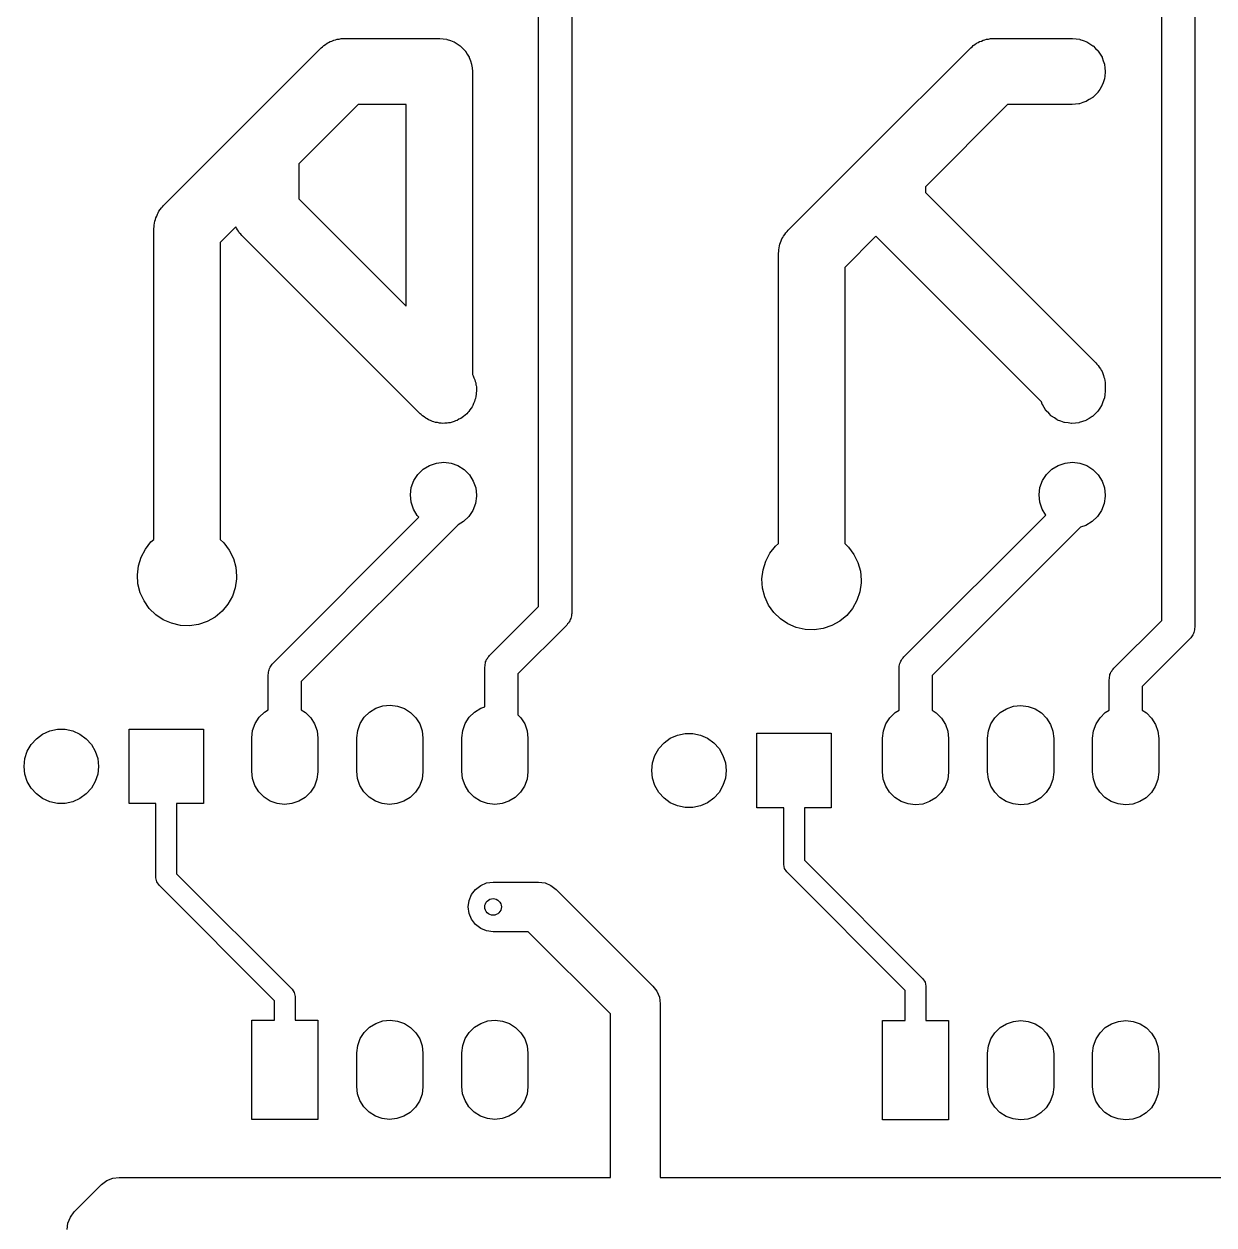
# Model space of a CAD drawing. Extents: x 10 to 287, y -200 to -10.
# Drawn here: x 81.66 to 110.43, y -91.99 to -62.95 of the extents above; entities that cross this region are included whole.
import ezdxf

# ---------------------------------------------------------------- set-up
doc = ezdxf.new("R2010")
doc.units = 0
doc.layers.add('BLACK', color=7, linetype='CONTINUOUS')

msp = doc.modelspace()

# ---------------------------------------------------------------- linework, layer by layer
at = {"layer": 'BLACK', "linetype": 'CONTINUOUS'}
for p, q in [((109.964, -54.0389), (109.964, -77.5361)), ((94.9, -54.33), (94.9, -77.2)), ((94.1, -77.0343), (94.1, -57.9249)), ((109.164, -77.3704), (109.164, -57.9296)), ((89.1895, -63.3282), (89.2278, -63.3149)), ((89.2278, -63.3149), (89.2764, -63.3094)), ((89.2764, -63.3094), (89.3242, -63.2991)), ((89.3242, -63.2991), (89.3647, -63.2995)), ((89.3647, -63.2995), (89.405, -63.295)), ((89.405, -63.295), (91.7, -63.295)), ((91.7, -63.295), (91.7054, -63.295)), ((91.7054, -63.295), (91.7056, -63.295)), ((91.7056, -63.295), (91.7058, -63.295)), ((91.7058, -63.295), (91.7112, -63.2951)), ((91.7112, -63.2951), (91.7969, -63.3059)), ((91.7969, -63.3059), (91.8827, -63.3161)), ((91.8827, -63.3161), (91.8853, -63.3171)), ((91.8853, -63.3171), (91.8881, -63.3174)), ((91.8881, -63.3174), (91.9693, -63.347)), ((104.889, -63.3282), (104.928, -63.3149)), ((104.928, -63.3149), (104.976, -63.3094)), ((104.976, -63.3094), (105.024, -63.2991)), ((105.024, -63.2991), (105.065, -63.2995)), ((105.065, -63.2995), (105.105, -63.295)), ((105.105, -63.295), (107, -63.295)), ((107, -63.295), (107.005, -63.295)), ((107.005, -63.295), (107.006, -63.295)), ((107.006, -63.295), (107.006, -63.295)), ((107.006, -63.295), (107.011, -63.2951)), ((107.011, -63.2951), (107.097, -63.3059)), ((107.097, -63.3059), (107.183, -63.3161)), ((107.183, -63.3161), (107.185, -63.3171)), ((107.185, -63.3171), (107.188, -63.3174)), ((107.188, -63.3174), (107.269, -63.347)), ((86.9344, -65.4342), (88.8393, -63.5293)), ((88.8393, -63.5293), (88.8473, -63.5215)), ((88.8473, -63.5215), (88.8793, -63.4966)), ((88.8793, -63.4966), (88.9081, -63.468)), ((88.9081, -63.468), (88.9496, -63.4421)), ((88.9496, -63.4421), (88.9882, -63.4122)), ((88.9882, -63.4122), (89.0249, -63.395)), ((89.0249, -63.395), (89.0593, -63.3735)), ((89.0593, -63.3735), (89.1055, -63.3575)), ((89.1055, -63.3575), (89.1498, -63.3368)), ((89.1498, -63.3368), (89.1895, -63.3282)), ((91.9693, -63.347), (92.0507, -63.376)), ((92.0507, -63.376), (92.0531, -63.3775)), ((92.0531, -63.3775), (92.0557, -63.3784)), ((92.0557, -63.3784), (92.1283, -63.4252)), ((92.1283, -63.4252), (92.2013, -63.4715)), ((92.2013, -63.4715), (92.2033, -63.4735)), ((92.2033, -63.4735), (92.2056, -63.475)), ((92.2056, -63.475), (92.2661, -63.5368)), ((92.2661, -63.5368), (92.327, -63.5981)), ((92.327, -63.5981), (92.3284, -63.6005)), ((92.3284, -63.6005), (92.3304, -63.6025)), ((92.3304, -63.6025), (92.3757, -63.6761)), ((102.084, -65.9842), (104.539, -63.5293)), ((104.539, -63.5293), (104.547, -63.5215)), ((104.547, -63.5215), (104.579, -63.4966)), ((104.579, -63.4966), (104.608, -63.468)), ((104.608, -63.468), (104.65, -63.4421)), ((104.65, -63.4421), (104.688, -63.4122)), ((104.688, -63.4122), (104.725, -63.395)), ((104.725, -63.395), (104.759, -63.3735)), ((104.759, -63.3735), (104.806, -63.3575)), ((104.806, -63.3575), (104.85, -63.3368)), ((104.85, -63.3368), (104.889, -63.3282)), ((107.269, -63.347), (107.351, -63.376)), ((107.351, -63.376), (107.353, -63.3775)), ((107.353, -63.3775), (107.356, -63.3784)), ((107.356, -63.3784), (107.428, -63.4252)), ((107.428, -63.4252), (107.501, -63.4715)), ((107.501, -63.4715), (107.503, -63.4735)), ((107.503, -63.4735), (107.506, -63.475)), ((107.506, -63.475), (107.566, -63.5368)), ((107.566, -63.5368), (107.627, -63.5981)), ((107.627, -63.5981), (107.628, -63.6005)), ((107.628, -63.6005), (107.63, -63.6025)), ((107.63, -63.6025), (107.676, -63.6761)), ((92.3757, -63.6761), (92.4215, -63.7493)), ((92.4215, -63.7493), (92.4224, -63.752)), ((92.4224, -63.752), (92.4239, -63.7544)), ((92.4239, -63.7544), (92.4517, -63.8362)), ((92.4517, -63.8362), (92.4801, -63.9178)), ((107.676, -63.6761), (107.721, -63.7493)), ((107.721, -63.7493), (107.722, -63.752)), ((107.722, -63.752), (107.724, -63.7544)), ((107.724, -63.7544), (107.752, -63.8362)), ((107.752, -63.8362), (107.78, -63.9178)), ((92.4801, -63.9178), (92.4804, -63.9205)), ((92.4804, -63.9205), (92.4813, -63.9232)), ((92.4813, -63.9232), (92.4904, -64.0092)), ((92.4904, -64.0092), (92.5, -64.095)), ((92.5, -64.095), (92.5, -71.425)), ((107.78, -63.9178), (107.78, -63.9205)), ((107.78, -63.9205), (107.781, -63.9232)), ((107.781, -63.9232), (107.79, -64.0092)), ((107.8, -64.1173), (107.788, -64.1974)), ((107.79, -64.0092), (107.8, -64.095)), ((107.8, -64.095), (107.8, -64.1001)), ((107.8, -64.1001), (107.8, -64.1006)), ((107.8, -64.1006), (107.8, -64.1011)), ((107.8, -64.1011), (107.8, -64.1173)), ((107.712, -64.4607), (107.667, -64.528)), ((107.715, -64.4528), (107.712, -64.4607)), ((107.719, -64.4457), (107.715, -64.4528)), ((107.746, -64.3695), (107.719, -64.4457)), ((107.775, -64.294), (107.746, -64.3695)), ((107.776, -64.2856), (107.775, -64.294)), ((107.779, -64.2777), (107.776, -64.2856)), ((107.788, -64.1974), (107.779, -64.2777)), ((107.484, -64.7322), (107.414, -64.7736)), ((107.49, -64.7264), (107.484, -64.7322)), ((107.497, -64.722), (107.49, -64.7264)), ((107.554, -64.665), (107.497, -64.722)), ((107.613, -64.6092), (107.554, -64.665)), ((107.617, -64.6022), (107.613, -64.6092)), ((107.623, -64.5963), (107.617, -64.6022)), ((107.667, -64.528), (107.623, -64.5963)), ((89.7364, -64.895), (88.3, -66.3314)), ((90.9, -64.895), (89.7364, -64.895)), ((90.9, -69.7736), (90.9, -64.895)), ((105.436, -64.895), (103.45, -66.8814)), ((107, -64.895), (105.436, -64.895)), ((107.08, -64.886), (107, -64.895)), ((107.161, -64.8787), (107.08, -64.886)), ((107.169, -64.8761), (107.161, -64.8787)), ((107.177, -64.8751), (107.169, -64.8761)), ((107.254, -64.8485), (107.177, -64.8751)), ((107.33, -64.8235), (107.254, -64.8485)), ((107.338, -64.8192), (107.33, -64.8235)), ((107.346, -64.8165), (107.338, -64.8192)), ((107.414, -64.7736), (107.346, -64.8165)), ((85.0343, -67.3343), (86.9343, -65.4343)), ((86.9343, -65.4343), (86.9344, -65.4342)), ((100.134, -67.9343), (102.084, -65.9843)), ((102.084, -65.9843), (102.084, -65.9842)), ((88.3, -66.3314), (88.3, -67.1736)), ((103.45, -66.8814), (103.45, -67.0186)), ((103.45, -67.0186), (107.566, -71.1343)), ((84.98, -67.3944), (85.009, -67.366)), ((85.009, -67.366), (85.0343, -67.3343)), ((88.3, -67.1736), (90.9, -69.7736)), ((84.8224, -67.7119), (84.8363, -67.6738)), ((84.8363, -67.6738), (84.8454, -67.6343)), ((84.8454, -67.6343), (84.8667, -67.5902)), ((84.8667, -67.5902), (84.8834, -67.5443)), ((84.8834, -67.5443), (84.9054, -67.5102)), ((84.9054, -67.5102), (84.923, -67.4737)), ((84.923, -67.4737), (84.9536, -67.4355)), ((84.9536, -67.4355), (84.98, -67.3944)), ((84.8, -67.9), (84.8001, -67.8888)), ((84.8, -75.4122), (84.8, -67.9)), ((84.8001, -67.8888), (84.8052, -67.8486)), ((84.8052, -67.8486), (84.8053, -67.808)), ((84.8053, -67.808), (84.8163, -67.7604)), ((84.8163, -67.7604), (84.8224, -67.7119)), ((86.7794, -67.852), (86.4, -68.2314)), ((86.8, -67.8851), (86.7794, -67.852)), ((86.8172, -67.9218), (86.8, -67.8851)), ((86.8471, -67.9604), (86.8172, -67.9218)), ((86.873, -68.0019), (86.8471, -67.9604)), ((100.08, -67.9944), (100.109, -67.966)), ((100.109, -67.966), (100.134, -67.9343)), ((86.4, -68.2314), (86.4, -75.4122)), ((86.9016, -68.0307), (86.873, -68.0019)), ((86.9265, -68.0627), (86.9016, -68.0307)), ((86.9343, -68.0707), (86.9265, -68.0627)), ((91.1921, -72.3285), (86.9343, -68.0707)), ((99.9363, -68.2738), (99.9454, -68.2343)), ((99.9454, -68.2343), (99.9667, -68.1902)), ((99.9667, -68.1902), (99.9834, -68.1443)), ((99.9834, -68.1443), (100.005, -68.1102)), ((100.005, -68.1102), (100.023, -68.0737)), ((100.023, -68.0737), (100.054, -68.0355)), ((100.054, -68.0355), (100.08, -67.9944)), ((102.25, -68.0814), (101.5, -68.8314)), ((106.256, -72.0875), (102.25, -68.0814)), ((99.9, -68.5), (99.9001, -68.4888)), ((99.9, -75.5122), (99.9, -68.5)), ((99.9001, -68.4888), (99.9052, -68.4486)), ((99.9052, -68.4486), (99.9053, -68.4081)), ((99.9053, -68.4081), (99.9163, -68.3604)), ((99.9163, -68.3604), (99.9224, -68.3119)), ((99.9224, -68.3119), (99.9363, -68.2738)), ((101.5, -68.8314), (101.5, -75.5122)), ((107.566, -71.1343), (107.574, -71.1423)), ((107.574, -71.1423), (107.598, -71.1743)), ((92.5, -71.425), (92.5215, -71.4593)), ((107.598, -71.1743), (107.627, -71.2031)), ((107.627, -71.2031), (107.653, -71.2446)), ((107.653, -71.2446), (107.683, -71.2832)), ((107.683, -71.2832), (107.7, -71.3199)), ((107.7, -71.3199), (107.721, -71.3543)), ((107.721, -71.3543), (107.738, -71.4005)), ((107.738, -71.4005), (107.758, -71.4448)), ((107.758, -71.4448), (107.767, -71.4845)), ((92.5215, -71.4593), (92.5375, -71.5055)), ((92.5375, -71.5055), (92.5582, -71.5498)), ((92.5582, -71.5498), (92.5668, -71.5895)), ((92.5668, -71.5895), (92.5801, -71.6278)), ((92.5801, -71.6278), (92.5856, -71.6764)), ((92.5856, -71.6764), (92.5883, -71.6888)), ((92.5883, -71.6888), (92.5959, -71.7242)), ((92.5959, -71.7242), (92.5955, -71.7647)), ((107.767, -71.4845), (107.78, -71.5228)), ((107.78, -71.5228), (107.786, -71.5714)), ((107.786, -71.5714), (107.796, -71.6192)), ((107.796, -71.6192), (107.795, -71.6597)), ((107.795, -71.6597), (107.8, -71.7)), ((107.8, -71.7), (107.8, -71.805)), ((92.5749, -72.004), (92.5615, -72.0393)), ((92.5821, -71.9528), (92.5749, -72.004)), ((92.594, -71.9025), (92.5821, -71.9528)), ((92.5944, -71.8647), (92.594, -71.9025)), ((92.5997, -71.8273), (92.5944, -71.8647)), ((92.5955, -71.7647), (92.6, -71.805)), ((92.6, -71.805), (92.5997, -71.8273)), ((107.775, -72.004), (107.745, -72.0821)), ((107.776, -71.9984), (107.775, -72.004)), ((107.778, -71.9931), (107.776, -71.9984)), ((107.788, -71.9102), (107.778, -71.9931)), ((107.8, -71.8273), (107.788, -71.9102)), ((107.8, -71.805), (107.8, -71.8162)), ((107.8, -71.8162), (107.8, -71.8169)), ((107.8, -71.8169), (107.8, -71.8273)), ((92.4128, -72.3192), (92.3855, -72.3453)), ((92.4414, -72.2762), (92.4128, -72.3192)), ((92.474, -72.236), (92.4414, -72.2762)), ((92.4906, -72.2021), (92.474, -72.236)), ((92.5115, -72.1707), (92.4906, -72.2021)), ((92.5299, -72.1224), (92.5115, -72.1707)), ((92.5527, -72.076), (92.5299, -72.1224)), ((92.5615, -72.0393), (92.5527, -72.076)), ((106.274, -72.1406), (106.256, -72.0875)), ((106.277, -72.1454), (106.274, -72.1406)), ((106.279, -72.1507), (106.277, -72.1454)), ((106.323, -72.2216), (106.279, -72.1507)), ((106.366, -72.2931), (106.323, -72.2216)), ((106.37, -72.2972), (106.366, -72.2931)), ((106.373, -72.3019), (106.37, -72.2972)), ((106.432, -72.3612), (106.373, -72.3019)), ((107.613, -72.3192), (107.552, -72.3769)), ((107.616, -72.3146), (107.613, -72.3192)), ((107.62, -72.3106), (107.616, -72.3146)), ((107.665, -72.2403), (107.62, -72.3106)), ((107.712, -72.1707), (107.665, -72.2403)), ((107.714, -72.1654), (107.712, -72.1707)), ((107.717, -72.1607), (107.714, -72.1654)), ((107.745, -72.0821), (107.717, -72.1607)), ((91.2343, -72.3707), (91.1921, -72.3285)), ((91.2638, -72.3942), (91.2343, -72.3707)), ((91.2901, -72.4214), (91.2638, -72.3942)), ((91.3333, -72.4497), (91.2901, -72.4214)), ((91.3737, -72.482), (91.3333, -72.4497)), ((91.4077, -72.4984), (91.3737, -72.482)), ((91.4393, -72.5191), (91.4077, -72.4984)), ((91.4877, -72.5371), (91.4393, -72.5191)), ((91.5343, -72.5596), (91.4877, -72.5371)), ((91.5711, -72.5681), (91.5343, -72.5596)), ((91.6065, -72.5812), (91.5711, -72.5681)), ((91.6577, -72.5881), (91.6065, -72.5812)), ((91.7081, -72.5997), (91.6577, -72.5881)), ((91.7458, -72.5998), (91.7081, -72.5997)), ((91.7832, -72.6048), (91.7458, -72.5998)), ((91.8347, -72.6001), (91.7832, -72.6048)), ((91.8864, -72.6003), (91.8347, -72.6001)), ((91.9232, -72.5921), (91.8864, -72.6003)), ((91.9609, -72.5887), (91.9232, -72.5921)), ((92.01, -72.5727), (91.9609, -72.5887)), ((92.0605, -72.5614), (92.01, -72.5727)), ((92.0946, -72.5452), (92.0605, -72.5614)), ((92.1305, -72.5335), (92.0946, -72.5452)), ((92.1749, -72.5071), (92.1305, -72.5335)), ((92.2216, -72.4849), (92.1749, -72.5071)), ((92.2512, -72.4616), (92.2216, -72.4849)), ((92.2837, -72.4422), (92.2512, -72.4616)), ((92.3211, -72.4066), (92.2837, -72.4422)), ((92.3617, -72.3746), (92.3211, -72.4066)), ((92.3855, -72.3453), (92.3617, -72.3746)), ((106.49, -72.4214), (106.432, -72.3612)), ((106.495, -72.4245), (106.49, -72.4214)), ((106.499, -72.4285), (106.495, -72.4245)), ((106.569, -72.4733), (106.499, -72.4285)), ((106.639, -72.5191), (106.569, -72.4733)), ((106.645, -72.521), (106.639, -72.5191)), ((106.649, -72.524), (106.645, -72.521)), ((106.728, -72.5521), (106.649, -72.524)), ((106.806, -72.5812), (106.728, -72.5521)), ((106.812, -72.582), (106.806, -72.5812)), ((106.817, -72.5839), (106.812, -72.582)), ((106.9, -72.5938), (106.817, -72.5839)), ((106.983, -72.6048), (106.9, -72.5938)), ((106.989, -72.6043), (106.983, -72.6048)), ((106.994, -72.605), (106.989, -72.6043)), ((107.078, -72.5962), (106.994, -72.605)), ((107.161, -72.5887), (107.078, -72.5962)), ((107.166, -72.5869), (107.161, -72.5887)), ((107.172, -72.5863), (107.166, -72.5869)), ((107.251, -72.5594), (107.172, -72.5863)), ((107.33, -72.5335), (107.251, -72.5594)), ((107.335, -72.5307), (107.33, -72.5335)), ((107.341, -72.5289), (107.335, -72.5307)), ((107.412, -72.485), (107.341, -72.5289)), ((107.484, -72.4422), (107.412, -72.485)), ((107.488, -72.4384), (107.484, -72.4422)), ((107.493, -72.4354), (107.488, -72.4384)), ((107.552, -72.3769), (107.493, -72.4354)), ((91.18, -73.8394), (91.3075, -73.7146)), ((91.3075, -73.7146), (91.4594, -73.6211)), ((91.4594, -73.6211), (91.6282, -73.5637)), ((91.6282, -73.5637), (91.8056, -73.545)), ((91.8056, -73.545), (91.9827, -73.5661)), ((91.9827, -73.5661), (92.1507, -73.626)), ((92.1507, -73.626), (92.3013, -73.7215)), ((92.3013, -73.7215), (92.427, -73.8481)), ((106.38, -73.8394), (106.507, -73.7146)), ((106.507, -73.7146), (106.659, -73.6211)), ((106.659, -73.6211), (106.828, -73.5637)), ((106.828, -73.5637), (107.006, -73.545)), ((107.006, -73.545), (107.183, -73.5661)), ((107.183, -73.5661), (107.351, -73.626)), ((107.351, -73.626), (107.501, -73.7215)), ((107.501, -73.7215), (107.627, -73.8481)), ((91.0224, -74.1569), (91.0834, -73.9893)), ((91.0834, -73.9893), (91.18, -73.8394)), ((92.427, -73.8481), (92.5215, -73.9993)), ((92.5215, -73.9993), (92.5801, -74.1678)), ((106.222, -74.1569), (106.283, -73.9893)), ((106.283, -73.9893), (106.38, -73.8394)), ((107.627, -73.8481), (107.721, -73.9993)), ((107.721, -73.9993), (107.78, -74.1678)), ((91.0001, -74.3338), (91.0224, -74.1569)), ((91.0175, -74.5113), (91.0001, -74.3338)), ((92.5801, -74.1678), (92.6, -74.345)), ((92.6, -74.345), (92.5997, -74.3673)), ((106.2, -74.3338), (106.222, -74.1569)), ((106.217, -74.5113), (106.2, -74.3338)), ((107.78, -74.1678), (107.8, -74.345)), ((107.8, -74.345), (107.8, -74.3673)), ((91.0738, -74.6806), (91.0175, -74.5113)), ((92.5749, -74.544), (92.5115, -74.7107)), ((92.5997, -74.3673), (92.5749, -74.544)), ((106.274, -74.6806), (106.217, -74.5113)), ((107.775, -74.544), (107.712, -74.7107)), ((107.8, -74.3673), (107.775, -74.544)), ((87.681, -78.4033), (91.2079, -74.8764)), ((91.1662, -74.8331), (91.0738, -74.6806)), ((91.2079, -74.8764), (91.1662, -74.8331)), ((92.4128, -74.8592), (92.2837, -74.9822)), ((92.5115, -74.7107), (92.4128, -74.8592)), ((102.931, -78.2533), (106.361, -74.8238)), ((106.361, -74.8238), (106.274, -74.6806)), ((107.613, -74.8592), (107.484, -74.9822)), ((107.712, -74.7107), (107.613, -74.8592)), ((92.1593, -75.0563), (88.3639, -78.8518)), ((92.2837, -74.9822), (92.1593, -75.0563)), ((107.2, -75.1161), (103.614, -78.7018)), ((107.33, -75.0735), (107.2, -75.1161)), ((107.484, -74.9822), (107.33, -75.0735)), ((84.5936, -75.6464), (84.7296, -75.474)), ((84.7296, -75.474), (84.8, -75.4122)), ((86.4, -75.4122), (86.4918, -75.497)), ((86.4918, -75.497), (86.6232, -75.673)), ((99.8296, -75.574), (99.9, -75.5122)), ((101.5, -75.5122), (101.592, -75.597)), ((84.4913, -75.8408), (84.5936, -75.6464)), ((86.6232, -75.673), (86.7203, -75.87)), ((99.5913, -75.9408), (99.6936, -75.7464)), ((99.6936, -75.7464), (99.8296, -75.574)), ((101.592, -75.597), (101.723, -75.773)), ((101.723, -75.773), (101.82, -75.97)), ((84.4004, -76.2686), (84.4262, -76.0505)), ((84.4262, -76.0505), (84.4913, -75.8408)), ((86.7203, -75.87), (86.7799, -76.0813)), ((86.7799, -76.0813), (86.8, -76.3)), ((99.5262, -76.1505), (99.5913, -75.9408)), ((101.82, -75.97), (101.88, -76.1813)), ((84.4148, -76.4877), (84.4004, -76.2686)), ((86.7984, -76.3628), (86.7668, -76.5801)), ((86.8, -76.3), (86.7984, -76.3628)), ((99.5004, -76.3686), (99.5262, -76.1505)), ((99.5148, -76.5877), (99.5004, -76.3686)), ((101.88, -76.1813), (101.9, -76.4)), ((84.4688, -76.7006), (84.4148, -76.4877)), ((86.7668, -76.5801), (86.6963, -76.7881)), ((99.5688, -76.8006), (99.5148, -76.5877)), ((101.867, -76.6801), (101.796, -76.8881)), ((101.898, -76.4628), (101.867, -76.6801)), ((101.9, -76.4), (101.898, -76.4628)), ((84.5608, -76.9), (84.4688, -76.7006)), ((84.6875, -77.0793), (84.5608, -76.9)), ((86.6963, -76.7881), (86.589, -76.9797)), ((99.6608, -77), (99.5688, -76.8006)), ((101.796, -76.8881), (101.689, -77.0797)), ((84.8448, -77.2326), (84.6875, -77.0793)), ((85.0274, -77.3546), (84.8448, -77.2326)), ((86.4485, -77.1485), (86.2797, -77.289)), ((86.589, -76.9797), (86.4485, -77.1485)), ((92.9172, -78.2172), (94.1, -77.0343)), ((94.9, -77.2), (94.8951, -77.2311)), ((94.8951, -77.2311), (94.8951, -77.2626)), ((99.7875, -77.1793), (99.6608, -77)), ((99.9448, -77.3326), (99.7875, -77.1793)), ((101.549, -77.2485), (101.38, -77.389)), ((101.689, -77.0797), (101.549, -77.2485)), ((85.2292, -77.4413), (85.0274, -77.3546)), ((85.4434, -77.4897), (85.2292, -77.4413)), ((85.6628, -77.4984), (85.4434, -77.4897)), ((85.8801, -77.4668), (85.6628, -77.4984)), ((86.0881, -77.3963), (85.8801, -77.4668)), ((86.2797, -77.289), (86.0881, -77.3963)), ((94.7828, -77.4828), (93.6, -78.6657)), ((94.8013, -77.4574), (94.7828, -77.4828)), ((94.8236, -77.4351), (94.8013, -77.4574)), ((94.8379, -77.4071), (94.8236, -77.4351)), ((94.8564, -77.3816), (94.8379, -77.4071)), ((94.8661, -77.3517), (94.8564, -77.3816)), ((94.8804, -77.3236), (94.8661, -77.3517)), ((94.8853, -77.2925), (94.8804, -77.3236)), ((94.8951, -77.2626), (94.8853, -77.2925)), ((100.127, -77.4546), (99.9448, -77.3326)), ((100.329, -77.5413), (100.127, -77.4546)), ((100.543, -77.5897), (100.329, -77.5413)), ((101.188, -77.4963), (100.98, -77.5668)), ((101.38, -77.389), (101.188, -77.4963)), ((108.011, -78.5233), (109.164, -77.3704)), ((109.964, -77.5361), (109.959, -77.5672)), ((100.763, -77.5984), (100.543, -77.5897)), ((100.98, -77.5668), (100.763, -77.5984)), ((109.847, -77.819), (108.694, -78.9718)), ((109.865, -77.7935), (109.847, -77.819)), ((109.887, -77.7712), (109.865, -77.7935)), ((109.902, -77.7432), (109.887, -77.7712)), ((109.92, -77.7177), (109.902, -77.7432)), ((109.93, -77.6878), (109.92, -77.7177)), ((109.944, -77.6597), (109.93, -77.6878)), ((109.949, -77.6286), (109.944, -77.6597)), ((109.959, -77.5987), (109.949, -77.6286)), ((109.959, -77.5672), (109.959, -77.5987)), ((87.6625, -78.4288), (87.681, -78.4033)), ((92.8049, -78.4374), (92.8147, -78.4075)), ((92.8147, -78.4075), (92.8196, -78.3764)), ((92.8196, -78.3764), (92.8339, -78.3483)), ((92.8339, -78.3483), (92.8436, -78.3184)), ((92.8436, -78.3184), (92.8621, -78.2929)), ((92.8621, -78.2929), (92.8764, -78.2649)), ((92.8764, -78.2649), (92.8987, -78.2426)), ((92.8987, -78.2426), (92.9172, -78.2172)), ((102.829, -78.4436), (102.833, -78.4125)), ((102.833, -78.4125), (102.848, -78.3845)), ((102.848, -78.3845), (102.857, -78.3545)), ((102.857, -78.3545), (102.876, -78.3291)), ((102.876, -78.3291), (102.89, -78.301)), ((102.89, -78.301), (102.913, -78.2788)), ((102.913, -78.2788), (102.931, -78.2533)), ((87.5639, -78.6861), (87.5688, -78.655)), ((87.5639, -79.5325), (87.5639, -78.6861)), ((87.5688, -78.6236), (87.5785, -78.5936)), ((87.5688, -78.655), (87.5688, -78.6236)), ((87.5785, -78.5936), (87.5834, -78.5625)), ((87.5834, -78.5625), (87.5977, -78.5345)), ((87.5977, -78.5345), (87.6075, -78.5045)), ((87.6075, -78.5045), (87.626, -78.4791)), ((87.626, -78.4791), (87.6403, -78.451)), ((87.6403, -78.451), (87.6625, -78.4288)), ((92.8, -78.5), (92.8049, -78.4689)), ((92.8, -79.463), (92.8, -78.5)), ((92.8049, -78.4689), (92.8049, -78.4374)), ((93.6, -78.6657), (93.6, -79.6516)), ((102.814, -78.5361), (102.819, -78.505)), ((102.814, -79.5425), (102.814, -78.5361)), ((102.819, -78.4736), (102.829, -78.4436)), ((102.819, -78.505), (102.819, -78.4736)), ((103.614, -78.7018), (103.614, -79.5421)), ((107.899, -78.7436), (107.909, -78.7136)), ((107.909, -78.7136), (107.913, -78.6825)), ((107.913, -78.6825), (107.928, -78.6545)), ((107.928, -78.6545), (107.937, -78.6245)), ((107.937, -78.6245), (107.956, -78.5991)), ((107.956, -78.5991), (107.97, -78.571)), ((107.97, -78.571), (107.993, -78.5488)), ((107.993, -78.5488), (108.011, -78.5233)), ((88.3639, -78.8518), (88.3639, -79.5321)), ((107.894, -78.8061), (107.899, -78.775)), ((107.894, -79.5425), (107.894, -78.8061)), ((107.899, -78.775), (107.899, -78.7436)), ((108.694, -78.9718), (108.694, -79.5421)), ((87.4713, -79.5894), (87.5639, -79.5325)), ((88.3639, -79.5321), (88.4651, -79.5963)), ((90.0113, -79.5894), (90.1632, -79.4959)), ((90.1632, -79.4959), (90.3321, -79.4385)), ((90.3321, -79.4385), (90.5095, -79.4198)), ((90.5095, -79.4198), (90.6865, -79.4409)), ((90.6865, -79.4409), (90.8546, -79.5008)), ((90.8546, -79.5008), (91.0051, -79.5963)), ((92.5513, -79.5894), (92.7032, -79.4959)), ((92.7032, -79.4959), (92.8, -79.463)), ((102.721, -79.5994), (102.814, -79.5425)), ((103.614, -79.5421), (103.715, -79.6063)), ((105.261, -79.5994), (105.413, -79.5059)), ((105.413, -79.5059), (105.582, -79.4485)), ((105.582, -79.4485), (105.759, -79.4298)), ((105.759, -79.4298), (105.937, -79.4509)), ((105.937, -79.4509), (106.105, -79.5108)), ((106.105, -79.5108), (106.255, -79.6063)), ((107.801, -79.5994), (107.894, -79.5425)), ((108.694, -79.5421), (108.795, -79.6063)), ((87.1863, -80.0317), (87.2473, -79.8641)), ((87.2473, -79.8641), (87.3439, -79.7142)), ((87.3439, -79.7142), (87.4713, -79.5894)), ((88.4651, -79.5963), (88.5908, -79.7229)), ((88.5908, -79.7229), (88.6853, -79.8741)), ((88.6853, -79.8741), (88.744, -80.0426)), ((89.7263, -80.0317), (89.7873, -79.8641)), ((89.7873, -79.8641), (89.8839, -79.7142)), ((89.8839, -79.7142), (90.0113, -79.5894)), ((91.0051, -79.5963), (91.1308, -79.7229)), ((91.1308, -79.7229), (91.2253, -79.8741)), ((91.2253, -79.8741), (91.284, -80.0426)), ((92.2663, -80.0317), (92.3273, -79.8641)), ((92.3273, -79.8641), (92.4239, -79.7142)), ((92.4239, -79.7142), (92.5513, -79.5894)), ((93.6, -79.6516), (93.6708, -79.7229)), ((93.6708, -79.7229), (93.7653, -79.8741)), ((93.7653, -79.8741), (93.824, -80.0426)), ((102.436, -80.0417), (102.497, -79.8741)), ((102.497, -79.8741), (102.594, -79.7242)), ((102.594, -79.7242), (102.721, -79.5994)), ((103.715, -79.6063), (103.841, -79.7329)), ((103.841, -79.7329), (103.935, -79.8841)), ((104.976, -80.0417), (105.037, -79.8741)), ((105.037, -79.8741), (105.134, -79.7242)), ((105.134, -79.7242), (105.261, -79.5994)), ((106.255, -79.6063), (106.381, -79.7329)), ((106.381, -79.7329), (106.475, -79.8841)), ((107.516, -80.0417), (107.577, -79.8741)), ((107.577, -79.8741), (107.674, -79.7242)), ((107.674, -79.7242), (107.801, -79.5994)), ((108.795, -79.6063), (108.921, -79.7329)), ((108.921, -79.7329), (109.015, -79.8841)), ((81.9578, -80.2312), (82.11, -80.1206)), ((82.11, -80.1206), (82.2819, -80.044)), ((82.2819, -80.044), (82.4659, -80.0049)), ((82.4659, -80.0049), (82.6541, -80.0049)), ((82.6541, -80.0049), (82.8381, -80.044)), ((82.8381, -80.044), (83.01, -80.1206)), ((83.01, -80.1206), (83.1622, -80.2312)), ((84.2, -81.8), (84.2, -80)), ((84.2, -80), (86, -80)), ((86, -80), (86, -81.8)), ((87.1639, -80.2086), (87.1863, -80.0317)), ((88.744, -80.0426), (88.7639, -80.2198)), ((89.7039, -80.2086), (89.7263, -80.0317)), ((91.284, -80.0426), (91.3039, -80.2198)), ((92.2439, -80.2086), (92.2663, -80.0317)), ((93.824, -80.0426), (93.8439, -80.2198)), ((97.285, -80.2206), (97.4569, -80.144)), ((97.4569, -80.144), (97.6409, -80.1049)), ((97.6409, -80.1049), (97.8291, -80.1049)), ((97.8291, -80.1049), (98.0131, -80.144)), ((98.0131, -80.144), (98.185, -80.2206)), ((99.375, -81.9), (99.375, -80.1)), ((99.375, -80.1), (101.175, -80.1)), ((101.175, -80.1), (101.175, -81.9)), ((102.414, -80.2186), (102.436, -80.0417)), ((103.935, -79.8841), (103.994, -80.0526)), ((103.994, -80.0526), (104.014, -80.2298)), ((104.954, -80.2186), (104.976, -80.0417)), ((106.475, -79.8841), (106.534, -80.0526)), ((106.534, -80.0526), (106.554, -80.2298)), ((107.494, -80.2186), (107.516, -80.0417)), ((109.015, -79.8841), (109.074, -80.0526)), ((109.074, -80.0526), (109.094, -80.2298)), ((81.7378, -80.5339), (81.8319, -80.371)), ((81.8319, -80.371), (81.9578, -80.2312)), ((83.1622, -80.2312), (83.2881, -80.371)), ((83.2881, -80.371), (83.3822, -80.5339)), ((87.1639, -80.2198), (87.1639, -80.2086)), ((87.1639, -81.0198), (87.1639, -80.2198)), ((88.7639, -80.2198), (88.7639, -81.0198)), ((89.7039, -80.2198), (89.7039, -80.2086)), ((89.7039, -81.0198), (89.7039, -80.2198)), ((91.3039, -80.2198), (91.3039, -81.0198)), ((92.2439, -80.2198), (92.2439, -80.2086)), ((92.2439, -81.0198), (92.2439, -80.2198)), ((93.8439, -80.2198), (93.8439, -81.0198)), ((97.0069, -80.471), (97.1328, -80.3312)), ((97.1328, -80.3312), (97.285, -80.2206)), ((98.185, -80.2206), (98.3372, -80.3312)), ((98.3372, -80.3312), (98.4631, -80.471)), ((102.414, -80.2298), (102.414, -80.2186)), ((102.414, -81.0298), (102.414, -80.2298)), ((104.014, -80.2298), (104.014, -81.0298)), ((104.954, -80.2298), (104.954, -80.2186)), ((104.954, -81.0298), (104.954, -80.2298)), ((106.554, -80.2298), (106.554, -81.0298)), ((107.494, -80.2298), (107.494, -80.2186)), ((107.494, -81.0298), (107.494, -80.2298)), ((109.094, -80.2298), (109.094, -81.0298)), ((81.66, -80.9), (81.6797, -80.7129)), ((81.6797, -80.7129), (81.7378, -80.5339)), ((83.3822, -80.5339), (83.4403, -80.7129)), ((83.4403, -80.7129), (83.46, -80.9)), ((96.8547, -80.8129), (96.9128, -80.6339)), ((96.9128, -80.6339), (97.0069, -80.471)), ((98.4631, -80.471), (98.5572, -80.6339)), ((98.5572, -80.6339), (98.6153, -80.8129)), ((81.6797, -81.0871), (81.66, -80.9)), ((83.46, -80.9), (83.4403, -81.0871)), ((87.1837, -81.197), (87.1639, -81.0198)), ((88.7638, -81.031), (88.7414, -81.2079)), ((88.7639, -81.0198), (88.7638, -81.031)), ((89.7237, -81.197), (89.7039, -81.0198)), ((91.3038, -81.031), (91.2814, -81.2079)), ((91.3039, -81.0198), (91.3038, -81.031)), ((92.2637, -81.197), (92.2439, -81.0198)), ((93.8438, -81.031), (93.8214, -81.2079)), ((93.8439, -81.0198), (93.8438, -81.031)), ((96.835, -81), (96.8547, -80.8129)), ((96.8547, -81.1871), (96.835, -81)), ((98.6153, -80.8129), (98.635, -81)), ((98.635, -81), (98.6153, -81.1871)), ((102.434, -81.207), (102.414, -81.0298)), ((104.014, -81.0298), (104.014, -81.041)), ((104.974, -81.207), (104.954, -81.0298)), ((106.554, -81.0298), (106.554, -81.041)), ((107.514, -81.207), (107.494, -81.0298)), ((109.094, -81.0298), (109.094, -81.041)), ((81.7378, -81.2661), (81.6797, -81.0871)), ((81.8319, -81.429), (81.7378, -81.2661)), ((83.3822, -81.2661), (83.2881, -81.429)), ((83.4403, -81.0871), (83.3822, -81.2661)), ((87.2424, -81.3655), (87.1837, -81.197)), ((88.7414, -81.2079), (88.6804, -81.3755)), ((89.7824, -81.3655), (89.7237, -81.197)), ((91.2814, -81.2079), (91.2204, -81.3755)), ((92.3224, -81.3655), (92.2637, -81.197)), ((93.8214, -81.2079), (93.7604, -81.3755)), ((96.9128, -81.3661), (96.8547, -81.1871)), ((98.6153, -81.1871), (98.5572, -81.3661)), ((102.492, -81.3755), (102.434, -81.207)), ((103.991, -81.2179), (103.93, -81.3855)), ((104.014, -81.041), (103.991, -81.2179)), ((105.032, -81.3755), (104.974, -81.207)), ((106.531, -81.2179), (106.47, -81.3855)), ((106.554, -81.041), (106.531, -81.2179)), ((107.572, -81.3755), (107.514, -81.207)), ((109.071, -81.2179), (109.01, -81.3855)), ((109.094, -81.041), (109.071, -81.2179)), ((81.9578, -81.5688), (81.8319, -81.429)), ((82.11, -81.6794), (81.9578, -81.5688)), ((83.1622, -81.5688), (83.01, -81.6794)), ((83.2881, -81.429), (83.1622, -81.5688)), ((87.3369, -81.5167), (87.2424, -81.3655)), ((87.4626, -81.6433), (87.3369, -81.5167)), ((88.5838, -81.5254), (88.4564, -81.6502)), ((88.6804, -81.3755), (88.5838, -81.5254)), ((89.8769, -81.5167), (89.7824, -81.3655)), ((90.0026, -81.6433), (89.8769, -81.5167)), ((91.1238, -81.5254), (90.9964, -81.6502)), ((91.2204, -81.3755), (91.1238, -81.5254)), ((92.4169, -81.5167), (92.3224, -81.3655)), ((92.5426, -81.6433), (92.4169, -81.5167)), ((93.6638, -81.5254), (93.5364, -81.6502)), ((93.7604, -81.3755), (93.6638, -81.5254)), ((97.0069, -81.529), (96.9128, -81.3661)), ((97.1328, -81.6688), (97.0069, -81.529)), ((98.4631, -81.529), (98.3372, -81.6688)), ((98.5572, -81.3661), (98.4631, -81.529)), ((102.587, -81.5267), (102.492, -81.3755)), ((102.713, -81.6533), (102.587, -81.5267)), ((103.834, -81.5354), (103.706, -81.6602)), ((103.93, -81.3855), (103.834, -81.5354)), ((105.127, -81.5267), (105.032, -81.3755)), ((105.253, -81.6533), (105.127, -81.5267)), ((106.374, -81.5354), (106.246, -81.6602)), ((106.47, -81.3855), (106.374, -81.5354)), ((107.667, -81.5267), (107.572, -81.3755)), ((107.793, -81.6533), (107.667, -81.5267)), ((108.914, -81.5354), (108.786, -81.6602)), ((109.01, -81.3855), (108.914, -81.5354)), ((82.2819, -81.756), (82.11, -81.6794)), ((82.4659, -81.7951), (82.2819, -81.756)), ((82.6541, -81.7951), (82.4659, -81.7951)), ((82.8381, -81.756), (82.6541, -81.7951)), ((83.01, -81.6794), (82.8381, -81.756)), ((84.85, -81.8), (84.2, -81.8)), ((84.85, -83.6), (84.85, -81.8)), ((86, -81.8), (85.35, -81.8)), ((85.35, -81.8), (85.35, -83.4964)), ((87.6132, -81.7388), (87.4626, -81.6433)), ((87.7812, -81.7987), (87.6132, -81.7388)), ((87.9583, -81.8198), (87.7812, -81.7987)), ((88.1357, -81.8011), (87.9583, -81.8198)), ((88.3045, -81.7437), (88.1357, -81.8011)), ((88.4564, -81.6502), (88.3045, -81.7437)), ((90.1532, -81.7388), (90.0026, -81.6433)), ((90.3212, -81.7987), (90.1532, -81.7388)), ((90.4983, -81.8198), (90.3212, -81.7987)), ((90.6757, -81.8011), (90.4983, -81.8198)), ((90.8445, -81.7437), (90.6757, -81.8011)), ((90.9964, -81.6502), (90.8445, -81.7437)), ((92.6932, -81.7388), (92.5426, -81.6433)), ((92.8612, -81.7987), (92.6932, -81.7388)), ((93.0383, -81.8198), (92.8612, -81.7987)), ((93.2157, -81.8011), (93.0383, -81.8198)), ((93.3845, -81.7437), (93.2157, -81.8011)), ((93.5364, -81.6502), (93.3845, -81.7437)), ((97.285, -81.7794), (97.1328, -81.6688)), ((97.4569, -81.856), (97.285, -81.7794)), ((97.6409, -81.8951), (97.4569, -81.856)), ((97.8291, -81.8951), (97.6409, -81.8951)), ((98.0131, -81.856), (97.8291, -81.8951)), ((98.185, -81.7794), (98.0131, -81.856)), ((98.3372, -81.6688), (98.185, -81.7794)), ((100.025, -81.9), (99.375, -81.9)), ((100.025, -83.275), (100.025, -81.9)), ((101.175, -81.9), (100.525, -81.9)), ((100.525, -81.9), (100.525, -83.1714)), ((102.863, -81.7488), (102.713, -81.6533)), ((103.031, -81.8087), (102.863, -81.7488)), ((103.208, -81.8298), (103.031, -81.8087)), ((103.386, -81.8111), (103.208, -81.8298)), ((103.554, -81.7537), (103.386, -81.8111)), ((103.706, -81.6602), (103.554, -81.7537)), ((105.403, -81.7488), (105.253, -81.6533)), ((105.571, -81.8087), (105.403, -81.7488)), ((105.748, -81.8298), (105.571, -81.8087)), ((105.926, -81.8111), (105.748, -81.8298)), ((106.094, -81.7537), (105.926, -81.8111)), ((106.246, -81.6602), (106.094, -81.7537)), ((107.943, -81.7488), (107.793, -81.6533)), ((108.111, -81.8087), (107.943, -81.7488)), ((108.288, -81.8298), (108.111, -81.8087)), ((108.466, -81.8111), (108.288, -81.8298)), ((108.634, -81.7537), (108.466, -81.8111)), ((108.786, -81.6602), (108.634, -81.7537)), ((100.044, -83.3707), (100.025, -83.275)), ((100.525, -83.1714), (103.391, -86.0371)), ((84.869, -83.6957), (84.85, -83.6)), ((85.35, -83.4964), (88.1406, -86.2871)), ((100.098, -83.4518), (100.044, -83.3707)), ((102.964, -86.3174), (100.098, -83.4518)), ((84.9232, -83.7768), (84.869, -83.6957)), ((87.7139, -86.5674), (84.9232, -83.7768)), ((92.4804, -84), (92.5757, -83.8757)), ((92.5757, -83.8757), (92.7, -83.7804)), ((92.7, -83.7804), (92.8447, -83.7204)), ((92.8447, -83.7204), (93, -83.7)), ((93, -83.7), (94.1, -83.7)), ((94.1, -83.7), (94.2553, -83.7204)), ((94.2553, -83.7204), (94.4, -83.7804)), ((94.4, -83.7804), (94.5243, -83.8757)), ((94.5243, -83.8757), (96.8643, -86.2157)), ((92.4, -84.3), (92.4204, -84.1447)), ((92.4204, -84.1447), (92.4804, -84)), ((92.4204, -84.4553), (92.4, -84.3)), ((92.4804, -84.6), (92.4204, -84.4553)), ((92.5757, -84.7243), (92.4804, -84.6)), ((92.7, -84.8196), (92.5757, -84.7243)), ((92.8447, -84.8796), (92.7, -84.8196)), ((93, -84.9), (92.8447, -84.8796)), ((93.8515, -84.9), (93, -84.9)), ((95.84, -86.8885), (93.8515, -84.9)), ((96.8643, -86.2157), (96.9596, -86.34)), ((103.391, -86.0371), (103.445, -86.1182)), ((103.445, -86.1182), (103.464, -86.2139)), ((103.464, -86.2139), (103.464, -87.0498)), ((88.1406, -86.2871), (88.1948, -86.3682)), ((88.1948, -86.3682), (88.2139, -86.4639)), ((88.2139, -86.4639), (88.2139, -87.0398)), ((96.9596, -86.34), (97.0196, -86.4847)), ((97.0196, -86.4847), (97.0294, -86.5595)), ((102.964, -87.0498), (102.964, -86.3174)), ((87.7139, -87.0398), (87.7139, -86.5674)), ((97.0294, -86.5595), (97.04, -86.64)), ((97.04, -86.64), (97.04, -90.84)), ((87.1639, -89.4398), (87.1639, -87.0398)), ((87.1639, -87.0398), (87.7139, -87.0398)), ((88.2139, -87.0398), (88.7639, -87.0398)), ((88.7639, -87.0398), (88.7639, -89.4398)), ((90.0113, -87.2094), (90.1632, -87.1159)), ((90.1632, -87.1159), (90.3321, -87.0585)), ((90.3321, -87.0585), (90.5095, -87.0398)), ((90.5095, -87.0398), (90.6865, -87.0609)), ((90.6865, -87.0609), (90.8546, -87.1208)), ((90.8546, -87.1208), (91.0051, -87.2163)), ((92.5513, -87.2094), (92.7032, -87.1159)), ((92.7032, -87.1159), (92.8721, -87.0585)), ((92.8721, -87.0585), (93.0495, -87.0398)), ((93.0495, -87.0398), (93.2265, -87.0609)), ((93.2265, -87.0609), (93.3946, -87.1208)), ((93.3946, -87.1208), (93.5451, -87.2163)), ((95.84, -90.84), (95.84, -86.8885)), ((102.414, -89.4498), (102.414, -87.0498)), ((102.414, -87.0498), (102.964, -87.0498)), ((103.464, -87.0498), (104.014, -87.0498)), ((104.014, -87.0498), (104.014, -89.4498)), ((105.261, -87.2194), (105.413, -87.1259)), ((105.413, -87.1259), (105.582, -87.0685)), ((105.582, -87.0685), (105.759, -87.0498)), ((105.759, -87.0498), (105.937, -87.0709)), ((105.937, -87.0709), (106.105, -87.1308)), ((106.105, -87.1308), (106.255, -87.2263)), ((107.801, -87.2194), (107.953, -87.1259)), ((107.953, -87.1259), (108.122, -87.0685)), ((108.122, -87.0685), (108.299, -87.0498)), ((108.299, -87.0498), (108.477, -87.0709)), ((108.477, -87.0709), (108.645, -87.1308)), ((108.645, -87.1308), (108.795, -87.2263)), ((89.7873, -87.4841), (89.8839, -87.3342)), ((89.8839, -87.3342), (90.0113, -87.2094)), ((91.0051, -87.2163), (91.1308, -87.3429)), ((91.1308, -87.3429), (91.2253, -87.4941)), ((92.3273, -87.4841), (92.4239, -87.3342)), ((92.4239, -87.3342), (92.5513, -87.2094)), ((93.5451, -87.2163), (93.6708, -87.3429)), ((93.6708, -87.3429), (93.7653, -87.4941)), ((105.037, -87.4941), (105.134, -87.3442)), ((105.134, -87.3442), (105.261, -87.2194)), ((106.255, -87.2263), (106.381, -87.3529)), ((106.381, -87.3529), (106.475, -87.5041)), ((107.577, -87.4941), (107.674, -87.3442)), ((107.674, -87.3442), (107.801, -87.2194)), ((108.795, -87.2263), (108.921, -87.3529)), ((108.921, -87.3529), (109.015, -87.5041)), ((89.7039, -87.8286), (89.7263, -87.6517)), ((89.7263, -87.6517), (89.7873, -87.4841)), ((91.2253, -87.4941), (91.284, -87.6626)), ((91.284, -87.6626), (91.3039, -87.8398)), ((92.2439, -87.8286), (92.2663, -87.6517)), ((92.2663, -87.6517), (92.3273, -87.4841)), ((93.7653, -87.4941), (93.824, -87.6626)), ((93.824, -87.6626), (93.8439, -87.8398)), ((104.954, -87.8386), (104.976, -87.6617)), ((104.976, -87.6617), (105.037, -87.4941)), ((106.475, -87.5041), (106.534, -87.6726)), ((106.534, -87.6726), (106.554, -87.8498)), ((107.494, -87.8386), (107.516, -87.6617)), ((107.516, -87.6617), (107.577, -87.4941)), ((109.015, -87.5041), (109.074, -87.6726)), ((109.074, -87.6726), (109.094, -87.8498)), ((89.7039, -87.8398), (89.7039, -87.8286)), ((89.7039, -88.6398), (89.7039, -87.8398)), ((91.3039, -87.8398), (91.3039, -88.6398)), ((92.2439, -87.8398), (92.2439, -87.8286)), ((92.2439, -88.6398), (92.2439, -87.8398)), ((93.8439, -87.8398), (93.8439, -88.6398)), ((104.954, -87.8498), (104.954, -87.8386)), ((104.954, -88.6498), (104.954, -87.8498)), ((106.554, -87.8498), (106.554, -88.6498)), ((107.494, -87.8498), (107.494, -87.8386)), ((107.494, -88.6498), (107.494, -87.8498)), ((109.094, -87.8498), (109.094, -88.6498)), ((89.7237, -88.817), (89.7039, -88.6398)), ((89.7824, -88.9855), (89.7237, -88.817)), ((91.2814, -88.8279), (91.2204, -88.9955)), ((91.3038, -88.651), (91.2814, -88.8279)), ((91.3039, -88.6398), (91.3038, -88.651)), ((92.2637, -88.817), (92.2439, -88.6398)), ((92.3224, -88.9855), (92.2637, -88.817)), ((93.8214, -88.8279), (93.7604, -88.9955)), ((93.8438, -88.651), (93.8214, -88.8279)), ((93.8439, -88.6398), (93.8438, -88.651)), ((104.974, -88.827), (104.954, -88.6498)), ((105.032, -88.9955), (104.974, -88.827)), ((106.531, -88.8379), (106.47, -89.0055)), ((106.554, -88.661), (106.531, -88.8379)), ((106.554, -88.6498), (106.554, -88.661)), ((107.514, -88.827), (107.494, -88.6498)), ((107.572, -88.9955), (107.514, -88.827)), ((109.071, -88.8379), (109.01, -89.0055)), ((109.094, -88.661), (109.071, -88.8379)), ((109.094, -88.6498), (109.094, -88.661)), ((89.8769, -89.1367), (89.7824, -88.9855)), ((90.0026, -89.2633), (89.8769, -89.1367)), ((91.1238, -89.1454), (90.9964, -89.2702)), ((91.2204, -88.9955), (91.1238, -89.1454)), ((92.4169, -89.1367), (92.3224, -88.9855)), ((92.5426, -89.2633), (92.4169, -89.1367)), ((93.6638, -89.1454), (93.5364, -89.2702)), ((93.7604, -88.9955), (93.6638, -89.1454)), ((105.127, -89.1467), (105.032, -88.9955)), ((105.253, -89.2733), (105.127, -89.1467)), ((106.374, -89.1554), (106.246, -89.2802)), ((106.47, -89.0055), (106.374, -89.1554)), ((107.667, -89.1467), (107.572, -88.9955)), ((107.793, -89.2733), (107.667, -89.1467)), ((108.914, -89.1554), (108.786, -89.2802)), ((109.01, -89.0055), (108.914, -89.1554)), ((88.7639, -89.4398), (87.1639, -89.4398)), ((90.1532, -89.3588), (90.0026, -89.2633)), ((90.3212, -89.4187), (90.1532, -89.3588)), ((90.4983, -89.4398), (90.3212, -89.4187)), ((90.6757, -89.4211), (90.4983, -89.4398)), ((90.8445, -89.3637), (90.6757, -89.4211)), ((90.9964, -89.2702), (90.8445, -89.3637)), ((92.6932, -89.3588), (92.5426, -89.2633)), ((92.8612, -89.4187), (92.6932, -89.3588)), ((93.0383, -89.4398), (92.8612, -89.4187)), ((93.2157, -89.4211), (93.0383, -89.4398)), ((93.3845, -89.3637), (93.2157, -89.4211)), ((93.5364, -89.2702), (93.3845, -89.3637)), ((104.014, -89.4498), (102.414, -89.4498)), ((105.403, -89.3688), (105.253, -89.2733)), ((105.571, -89.4287), (105.403, -89.3688)), ((105.748, -89.4498), (105.571, -89.4287)), ((105.926, -89.4311), (105.748, -89.4498)), ((106.094, -89.3737), (105.926, -89.4311)), ((106.246, -89.2802), (106.094, -89.3737)), ((107.943, -89.3688), (107.793, -89.2733)), ((108.111, -89.4287), (107.943, -89.3688)), ((108.288, -89.4498), (108.111, -89.4287)), ((108.466, -89.4311), (108.288, -89.4498)), ((108.634, -89.3737), (108.466, -89.4311)), ((108.786, -89.2802), (108.634, -89.3737)), ((83.66, -90.9204), (83.8047, -90.8604)), ((83.8047, -90.8604), (83.96, -90.84)), ((83.96, -90.84), (95.84, -90.84)), ((97.04, -90.84), (126.871, -90.84)), ((82.8757, -91.6757), (83.5357, -91.0157)), ((83.5357, -91.0157), (83.66, -90.9204)), ((82.7804, -91.8), (82.8757, -91.6757)), ((82.7, -92.1), (82.7204, -91.9447)), ((82.7204, -91.9447), (82.7804, -91.8))]:
    msp.add_line(p, q, dxfattribs=at)
at = {"layer": 'BLACK'}
msp.add_circle((93, -84.3), 0.2, dxfattribs=at)

doc.saveas('drawing.dxf')
